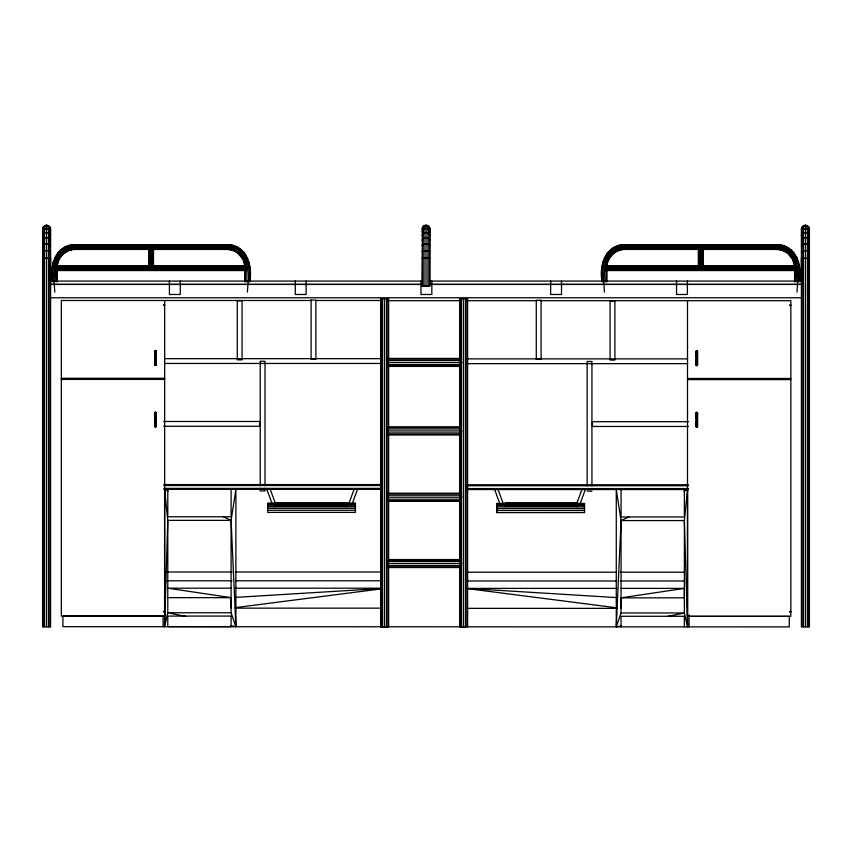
<?xml version="1.0" encoding="UTF-8"?>
<svg xmlns="http://www.w3.org/2000/svg" width="852" height="852" viewBox="0 0 852 852"><rect width="100%" height="100%" fill="white"/><g stroke="black" fill="none" stroke-linecap="round" stroke-linejoin="round"><path stroke-width="1.28" d="M43.133 626.838L43.133 227.101L44.592 225.642L46.594 225.109L48.585 225.642L50.044 227.101L50.587 229.103L50.587 282.204M44.592 626.838L44.592 225.642M46.594 626.838L46.594 225.109M48.585 626.838L48.585 225.642M50.044 626.838L50.044 258.145L46.594 258.028L42.6 258.252L42.6 626.838L50.587 626.838L50.587 258.252L50.044 258.145M260.222 488.292L260.222 490.933L265.015 490.933L265.015 488.292M260.222 485.64L260.222 361.269L265.015 361.269L265.015 485.64M584.536 512.574L496.716 512.606L496.716 503.447L506.024 503.447M808.867 258.369L809.4 258.252L801.412 258.252L801.412 626.838L809.4 626.838L809.4 229.103L808.867 227.101L807.408 225.642L805.406 225.109L803.415 225.642L801.956 227.101L801.412 229.103L801.412 282.204M801.956 626.838L801.956 258.145M803.415 626.838L803.415 225.642M805.406 626.838L805.406 225.109M807.408 626.838L807.408 225.642M808.867 626.838L808.867 227.101M620.906 608.349L621.012 597.848L684.358 588.391L684.358 597.848L621.012 597.848M230.743 625.645L235.887 626.689L235.887 489.357L231.094 520.359L167.78 520.359L167.78 612.758L164.585 626.689L167.78 520.359L164.585 489.357L168.153 491.018M629.383 516.685L621.065 520.561L621.065 612.961L616.273 626.891L616.273 489.559L621.065 520.561L616.273 626.891L621.417 625.837M152.423 249.434L226.749 249.434L227.015 244.641C246.398 244.556 252.916 265.622 249.764 281.692M702.037 249.434L776.364 249.434L776.63 244.641C796.013 244.556 802.531 265.622 799.378 281.692M687.575 489.559L684.38 520.561L684.38 612.961L687.575 626.891L687.575 489.559L684.018 491.221M52.441 281.692C49.278 265.622 55.795 244.556 75.178 244.641L227.015 244.641M57.35 266.591C57.553 257.197 66.136 249.306 75.455 249.434L149.771 249.434M602.055 281.692C598.892 265.622 605.41 244.556 624.793 244.641L776.63 244.641M606.965 266.591C607.167 257.197 615.751 249.306 625.07 249.434L699.385 249.434M226.749 249.434L231.03 249.924L232.127 245.227M776.364 249.434L780.645 249.924L781.742 245.227M43.133 258.369L42.6 258.252L43.133 227.101M50.044 231.094L50.587 229.103M422.539 227.101L422.006 286.08L429.994 286.08L429.994 229.103L429.461 227.101L427.992 225.642L426 225.109L424.008 225.642L422.539 227.101L422.539 286.08M808.867 231.094L809.4 229.103M50.044 231.829L50.587 229.87L50.044 227.91L46.594 225.961L43.133 227.91L42.6 229.87L43.133 231.829M422.006 229.87L422.539 227.91L426 225.961L429.461 227.91L429.994 229.87M808.867 231.829L809.4 229.87L808.867 227.91L805.406 225.961L801.956 227.91L801.412 229.87L801.956 231.829M50.044 237.08L50.587 235.514L50.044 230.264L46.594 228.453L43.133 230.264L42.6 235.514L43.133 237.08L42.6 235.514M154.723 363.367C153.616 365.721 157.748 364.784 155.415 363.591M154.723 425.649C156.917 427.001 155.852 423.274 154.617 425.329C154.042 427.619 157.673 426.106 155.415 425.233M422.006 232.064L424.008 228.943L426 228.453L427.992 228.943L429.994 232.064M697.447 352.195C698.097 350.46 694.849 351.28 696.35 352.462M697.447 413.848C698.097 412.112 694.849 412.932 696.35 414.104M809.4 235.514L808.867 237.08L809.4 235.514L808.867 230.264L805.406 228.453L801.956 230.264L801.412 235.514L801.956 237.08M154.723 413.593C154.595 415.893 157.684 413.039 155.011 413.369C153.477 412.411 157.94 412.73 155.415 414.008M422.006 235.514L422.539 233.949L426 232.372L429.461 233.949L429.994 235.514M697.447 352.771C698.054 351.237 694.891 351.982 696.35 353.005M697.447 414.423C698.054 412.879 694.891 413.625 696.35 414.647M348.926 503.489L354.166 489.112M352.366 503.383L357.606 489.005M576.761 503.692L581.991 489.314M580.191 503.585L585.431 489.208M50.044 241.286L50.587 240.03L50.044 238.773L46.594 237.516L43.133 238.773L42.6 240.03L43.133 241.286M154.723 362.611C154.372 364.241 157.556 362.675 155.415 362.366M422.006 240.03L424.008 237.846L426 237.516L427.992 237.846L429.994 240.03M697.447 353.527C697.98 352.249 694.966 352.898 696.35 353.718M697.447 415.18C697.98 413.902 694.966 414.551 696.35 415.361M808.867 241.286L809.4 240.03L808.867 238.773L805.406 237.516L801.956 238.773L801.412 240.03L801.956 241.286M231.03 249.924L234.822 251.287L236.941 246.952M780.645 249.924L784.436 251.287L786.556 246.952M42.6 245.44L43.133 246.324L42.6 245.44L44.592 243.906L48.585 243.906L50.044 244.556L50.587 245.44L50.044 246.324M154.723 361.706L156.214 361.876L155.415 361.525M154.723 423.359L156.214 423.529L155.415 423.178M422.006 245.44L424.008 243.906L426 243.672L427.992 243.906L429.994 245.44M697.447 354.443L696.35 353.953L696.35 354.57M697.447 416.085L696.35 415.606L696.35 416.213M809.4 245.44L808.867 246.324L809.4 245.44L808.867 244.556L805.406 243.672L801.956 244.556L801.412 245.44L801.956 246.324M244.844 266.591L243.118 259.572L238.177 253.417L241.201 249.657M794.458 266.591L792.733 259.572L787.791 253.417L790.816 249.657M155.415 352.014L154.723 351.631L155.011 350.555L155.415 365.487L156.097 365.103L156.097 350.843M697.149 427.235L696.755 412.304L696.063 412.698L696.063 426.948M696.35 363.889C694.849 365.061 698.097 365.881 697.447 364.145M696.35 425.531C694.849 426.714 698.097 427.534 697.447 425.798M50.044 252.032L50.587 251.574L50.044 251.116L46.594 250.658L43.133 251.116L42.6 251.574L43.133 252.032M154.723 360.673L156.214 360.769L155.415 360.588M154.723 422.326L156.214 422.422L155.415 422.23M422.006 251.574L426 250.658L429.994 251.574M808.867 252.032L809.4 251.574L808.867 251.116L805.406 250.658L801.956 251.116L801.412 251.574L801.956 252.032M697.447 355.465L696.35 355.54M697.447 417.118L696.35 417.182M240.978 256.218L244.737 253.204M790.592 256.218L794.352 253.204M43.133 233.949L46.594 232.372L50.044 233.949M801.956 233.949L805.406 232.372L808.867 233.949M696.35 363.346L696.35 364.422L697.447 363.57M696.35 424.988L696.35 426.075L697.447 425.223M155.011 424.083C153.541 425.617 157.844 424.658 155.415 424.008M696.35 362.632L696.35 363.495L697.447 362.814M696.35 424.275L696.35 425.148L697.447 424.466M243.118 259.572L247.442 257.453M792.733 259.572L797.057 257.453M696.35 361.77L696.755 362.43L697.447 361.908M696.35 423.423L696.755 424.083L697.447 423.55M155.415 352.355C157.94 351.333 153.413 350.161 155.011 352.259M244.471 263.375L249.167 262.278M794.085 263.375L798.782 262.278M696.35 360.811L697.447 360.875M696.35 422.454L697.447 422.528M50.044 258.369L50.587 258.252M422.006 258.252L429.994 258.252M154.723 356.37L156.214 356.392L155.415 356.434M154.723 359.533L156.214 359.555L155.415 359.512M154.723 418.012L156.214 418.044L155.415 417.991M154.723 421.176L156.214 421.207L155.415 421.154M697.447 356.615L696.35 356.626M697.447 418.257L696.35 418.279M155.415 352.888C157.631 352.419 154.276 350.641 154.723 352.568M667.68 616.379L684.38 612.961L621.065 612.961M155.415 353.58C157.556 353.271 154.372 351.706 154.723 353.335M155.415 415.233C157.844 414.583 153.541 413.635 155.011 415.169M235.205 607.636L381.291 588.87M155.415 354.421L156.214 354.059L154.723 354.24M155.415 416.064L156.214 415.712L154.723 415.893M155.415 355.359L156.214 355.178L154.723 355.273M155.415 417.011L156.214 416.83L154.723 416.916M235.141 597.412L381.238 588.519M246.164 281.778L246.164 267.592L249.764 267.379M799.378 267.379L794.905 267.635C795.065 257.709 786.311 248.954 776.374 249.114L702.037 249.114M696.35 359.714L697.447 359.725M696.35 421.367L697.447 421.378M149.771 249.114L75.434 249.114C65.508 248.954 56.754 257.709 56.914 267.635L52.441 267.379M152.423 249.114L226.76 249.114C236.696 248.954 245.451 257.709 245.291 267.635M699.385 249.114L625.048 249.114C615.123 248.954 606.368 257.709 606.528 267.635L602.055 267.379M57.265 265.76L149.856 265.76M152.497 265.76L245.099 265.76M606.88 265.76L699.471 265.76M702.112 265.76L794.714 265.76M149.856 266.08L55.934 266.08L55.934 270.553M152.497 266.08L246.42 266.08L246.42 270.553L57.265 270.553M699.471 266.08L605.548 266.08L605.548 270.553L794.714 270.553M702.112 266.08L794.714 266.08M55.934 266.964L246.42 266.964M605.548 266.964L796.034 266.964M55.934 268.156L246.42 268.156M605.548 268.156L796.034 268.156M55.934 269.349L246.42 269.349M605.548 269.349L796.034 269.349M55.934 270.233L246.42 270.233M605.548 270.233L796.034 270.233M49.682 281.085L422.038 281.085M429.429 281.075L802.36 281.085M49.682 284.366L422.038 284.366M430.015 284.366L802.36 284.366M49.682 284.44L422.038 284.44M430.015 284.44L802.36 284.44M49.235 297.774L802.36 297.774M310.778 300.49L61.333 300.5L61.333 616.124L164.66 616.124L164.66 300.5M316.092 300.49L381.302 300.49M387.958 300.681L460.304 300.681M466.875 300.692L536.068 300.692M540.062 300.692L790.837 300.703L790.837 616.316L687.511 616.316L687.511 300.703M163.509 304.697L164.66 304.697M789.761 304.899L790.837 304.899M163.509 305.325L164.66 305.325M789.761 305.527L790.837 305.527M387.553 358.426L459.356 358.426M164.5 358.66L381.398 358.66M387.553 358.969L460.676 358.969M466.768 358.862L687.671 358.862M387.553 360.428L460.676 360.428M387.553 362.419L462.008 362.419M164.5 363.453L381.398 363.453M466.768 363.644L687.671 363.644M387.553 364.422L460.676 364.422M387.553 365.881L460.676 365.881M387.553 366.413L460.676 366.413M61.333 378.288L164.66 378.288M687.511 378.48L790.837 378.48M61.333 379.406L164.66 379.406M687.511 379.609L790.837 379.609M163.648 421.484L259.775 421.484L259.775 426.277L163.648 426.277M688.522 421.687L592.396 421.687L592.396 426.469L688.522 426.469M387.553 426.948L459.356 426.948M387.553 427.48L460.676 427.48M387.553 428.95L460.676 428.95M387.553 430.942L462.008 430.942M387.553 432.933L460.676 432.933M387.553 434.403L460.676 434.403M387.553 434.935L459.356 434.935M163.872 484.564L381.515 484.564M466.672 484.767L688.288 484.767M163.872 485.533L381.515 485.533M466.672 485.736L688.288 485.736M163.872 488.377L381.515 488.377M466.672 488.579L688.288 488.579M163.872 489.357L381.515 489.357M466.672 489.549L688.288 489.549M587.145 491.135L591.938 491.135M387.553 493.212L460.676 493.212M387.553 493.745L460.676 493.745M387.553 495.204L460.676 495.204M387.553 497.195L462.008 497.195M387.553 499.197L460.676 499.197M387.553 500.656L460.676 500.656M387.553 501.189L459.356 501.189M505.193 503.202L577.06 503.202M576.559 503.447L584.536 503.447L584.536 512.606M267.624 503.489L355.454 503.489M505.193 503.532L577.06 503.532M496.716 503.692L584.536 503.692M275.015 503.979L346.87 503.979M505.193 503.979L577.06 503.979M267.624 504.182L275.611 504.182M346.136 504.182L355.454 504.182M496.716 504.384L506.024 504.384M576.559 504.384L584.536 504.384M275.015 504.544L346.87 504.544M505.193 504.544L577.06 504.544M275.015 505.193L346.87 505.193M505.193 505.193L577.06 505.193M267.624 505.257L275.611 505.257M346.136 505.257L355.454 505.257M496.716 505.46L506.024 505.46M576.559 505.46L584.536 505.46M275.015 505.95L346.87 505.95M505.193 505.95L577.06 505.95M267.624 506.674L355.454 506.674M496.716 506.876L584.536 506.876M267.624 508.367L355.454 508.367M496.716 508.569L584.536 508.569M267.624 510.284L355.454 510.284M496.716 510.486L584.536 510.486M621.065 520.561L684.38 520.561L687.575 626.891M387.553 559.551L459.356 559.551M387.553 560.083L460.676 560.083M387.553 561.543L460.676 561.543M387.553 563.545L462.008 563.545M387.553 565.536L460.676 565.536M387.553 566.995L460.676 566.995M387.553 567.538L460.676 567.538M166.8 572.011L231.936 572.011M235.919 572.011L380.812 572.011M467.365 572.203L616.241 572.203M620.235 572.203L684.039 572.203M166.8 580.787L231.936 580.787M235.919 580.787L380.812 580.787M467.365 580.989L616.241 580.989M620.235 580.989L684.039 580.989M231.446 588.189L167.812 588.189L231.158 597.657L231.265 608.147M235.418 588.189L381.249 588.189M616.741 588.391L466.939 588.391L617.029 597.614M620.725 588.391L684.358 588.391M167.812 597.657L231.158 597.657M235.237 608.147L381.238 608.147M466.939 608.349L616.923 608.349M163.509 611.299L164.66 611.299M789.761 611.491L790.837 611.491M163.509 611.928L164.66 611.928M789.761 612.119L790.837 612.119M222.787 516.482L231.094 520.359L235.887 626.689L231.094 612.758L167.78 612.758L185.768 616.443M689.076 616.369L789.271 616.369L789.271 626.891L459.633 626.838L459.633 565.739M465.565 626.784L62.899 626.689L62.899 616.166L163.094 616.166L163.094 626.689M466.928 588.562L616.954 607.838M155.415 363.058L156.097 363.996L154.723 363.996M801.412 258.252L801.956 258.369M602.641 262.278L607.338 263.375M53.026 262.278L57.723 263.375M604.366 257.453L608.701 259.572M54.752 257.453L59.086 259.572M784.436 251.287L787.791 253.417M234.822 251.287L238.177 253.417M607.071 253.204L610.831 256.218M57.457 253.204L61.216 256.218M610.618 249.657L613.632 253.417M61.003 249.657L64.017 253.417M614.867 246.952L616.986 251.287M65.253 246.952L67.372 251.287M498.005 489.314L503.234 503.692M494.565 489.208L499.794 503.585M270.18 489.112L275.409 503.489M266.74 489.005L271.969 503.383M801.412 229.103L801.956 231.094M42.6 229.103L43.133 231.094M619.692 245.227L620.788 249.924M70.077 245.227L71.174 249.924M246.164 267.592C246.313 257.219 237.175 248.092 226.813 248.241L75.381 248.241C57.744 248.113 53.388 267.709 56.03 281.778M624.793 244.641L625.07 249.434M75.178 244.641L75.455 249.434M809.017 281.085L809.017 297.774M801.956 227.101L801.956 282.097M799.048 281.703C802.169 265.803 795.843 244.865 776.619 244.961L624.814 244.961C605.591 244.865 599.254 265.803 602.375 281.703M798.175 281.724C801.178 266.314 795.363 245.738 776.566 245.845L624.857 245.845C606.06 245.738 600.255 266.314 603.248 281.724M796.982 292.098C798.281 275.249 800.454 247.676 776.502 247.037L624.931 247.037C600.969 247.676 603.141 275.249 604.451 292.098M796.034 266.08L796.034 270.553M795.779 281.778C798.431 267.709 794.075 248.113 776.428 248.241L624.995 248.241C607.359 248.113 603.003 267.709 605.644 281.778M794.905 270.212L794.905 281.799M794.586 270.233L794.586 281.81M703.113 248.731L703.113 266.367M702.793 248.731L702.793 267.635L698.64 267.635L698.64 248.731M701.91 267.635L701.91 247.474L699.513 247.474L699.513 267.635M700.717 247.474L700.717 267.635M698.321 248.731L698.321 266.367M697.554 351.439L697.554 364.912L696.755 365.689L696.755 350.651M697.554 413.082L697.554 426.554M697.447 351.045L697.447 365.444M697.447 412.698L697.447 426.948M697.149 350.758L697.149 365.742M696.755 412.304L696.755 427.342M696.35 350.758L696.35 365.583M696.35 412.411L696.35 427.235M696.063 351.045L696.063 365.295M689.098 614.931L689.076 626.891M687.394 281.075L687.394 294.483L676.531 294.483L676.531 281.075M684.38 489.559L684.38 516.972L621.065 516.972L621.065 489.559M684.38 626.838L684.38 616.284L621.065 616.284L621.065 626.838M606.848 270.233L606.848 281.81M606.528 270.212L606.528 281.799M591.938 485.842L591.938 361.472L587.145 361.472L587.145 485.842M577.06 506.727L577.06 502.936L505.193 502.936L505.193 506.727M561.511 281.075L561.511 294.483L550.648 294.483L550.648 281.075M496.716 503.447L496.716 512.606M467.62 626.838L467.62 298.722L459.633 298.722L459.633 358.5M467.088 298.722L467.088 626.838M465.629 298.722L465.629 626.838M463.626 298.722L463.626 626.838M461.635 298.722L461.635 626.838M460.176 298.722L460.176 626.838M459.633 365.146L459.633 427.576M459.633 434.222L459.633 494M459.633 500.646L459.633 560.424M431.836 281.075L431.836 294.483L420.973 294.483L420.973 281.075M429.461 227.101L429.461 286.08M427.992 225.642L427.992 286.08M426 225.109L426 286.08M424.008 225.642L424.008 286.08M388.629 358.5L388.629 298.722L380.652 298.722L380.652 626.838L388.629 626.838L388.629 565.739M388.629 365.146L388.629 427.576M388.629 434.222L388.629 494M388.629 500.646L388.629 560.424M388.097 298.722L388.097 626.838M386.638 298.722L386.638 626.838M384.635 298.722L384.635 626.838M382.644 298.722L382.644 626.838M381.185 298.722L381.185 626.838M346.87 506.727L346.87 502.936L275.015 502.936L275.015 506.727M306.166 281.075L306.166 294.483L295.293 294.483L295.293 281.075M249.434 281.703C252.554 265.803 246.228 244.865 227.005 244.961L75.2 244.961C55.976 244.865 49.64 265.803 52.76 281.703M248.56 281.724C251.564 266.314 245.749 245.738 226.951 245.845L75.242 245.845C56.445 245.738 50.641 266.314 53.633 281.724M247.368 292.098C248.667 275.249 250.839 247.676 226.877 247.037L75.317 247.037C51.354 247.676 53.527 275.249 54.837 292.098M245.291 270.212L245.291 281.799M244.971 270.233L244.971 281.81M231.094 489.357L231.094 516.781L167.78 516.781L167.78 489.357M231.094 520.359L231.094 612.758M180.283 281.075L180.283 294.483L169.42 294.483L169.42 281.075M164.585 489.357L164.585 626.689M156.214 351.237L156.214 364.709M156.214 412.89L156.214 426.362M156.097 412.496L156.097 426.745M155.81 350.555L155.81 365.391M155.81 412.208L155.81 427.033M155.415 350.449L155.415 365.487M155.415 412.102L155.415 427.14M155.011 412.208L155.011 427.033M154.723 412.496L154.723 426.745M154.617 412.89L154.617 426.362M153.498 248.731L153.498 266.367M153.168 248.731L153.168 267.635L149.899 267.635L149.899 247.474L152.295 247.474L152.295 267.635M151.102 247.474L151.102 267.635M149.025 248.731L149.025 267.635M148.706 248.731L148.706 266.367M57.233 270.233L57.233 281.81M56.914 270.212L56.914 281.799M50.044 227.101L50.044 282.097M237.282 300.788L237.282 359.863L242.064 359.863L242.064 300.788L237.282 300.788M311.097 300.074L311.097 359.15L315.879 359.15L315.879 300.074L311.097 300.074M154.723 350.694L154.723 365.103L154.723 350.694M541.073 300.266L536.281 300.266L536.281 359.352L541.073 359.352L541.073 300.266M614.888 300.98L610.096 300.98L610.096 360.066L614.888 360.066L614.888 300.98M355.454 503.244L267.624 503.244L267.624 512.403L355.454 512.403L355.454 503.244M231.094 616.081L167.78 616.081L167.78 626.635L231.094 626.635L231.094 616.081"/></g></svg>
